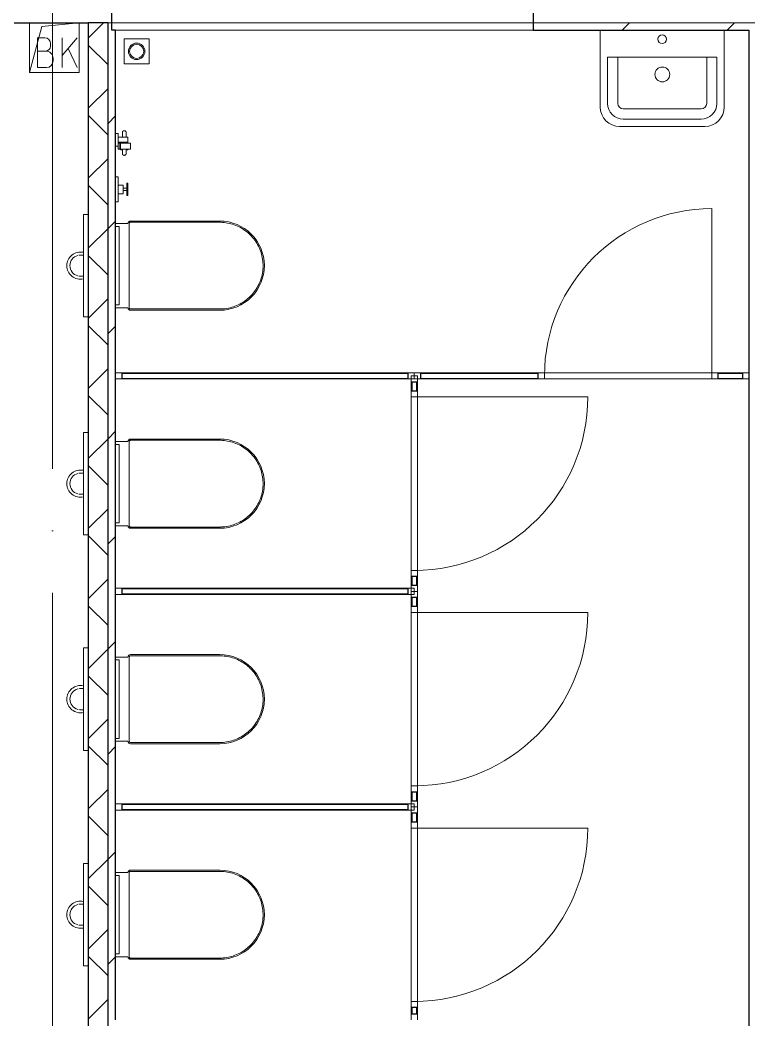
# Model space of a CAD drawing. Header units: millimetres. Extents: x -259809 to 472825, y -397243 to 31861.
# Drawn here: x -14986 to -12046, y -362057 to -358021 of the extents above; entities that cross this region are included whole.
import ezdxf

# ---------------------------------------------------------------- set-up
doc = ezdxf.new("R2010")
doc.units = ezdxf.units.MM
doc.linetypes.add('ADSK_Линия сетки', pattern=[25, 20, -2.5, 0, -2.5])
for name, color, linetype, lineweight in [('Витраж', 252, 'Continuous', 9), ('Двери', 252, 'Continuous', 9), ('лс', 5, 'Continuous', 30), ('Обобщенные модели', 252, 'Continuous', 18), ('Оси', 252, 'Continuous', 9), ('Перекрытие', 252, 'Continuous', 18), ('Сантехника', 252, 'Continuous', 18), ('Стены внутренние', 252, 'Continuous', 18), ('Стены наружные', 252, 'Continuous', 18), ('Стены разрез', 7, 'Continuous', 30)]:
    doc.layers.add(name, color=color, linetype=linetype, lineweight=lineweight)

# ---------------------------------------------------------------- blocks, each defined once
blk = doc.blocks.new('1 этаж')
at = {"color": 251, "lineweight": 18, "true_color": 0x636466}
for p, q in [((-14948.3, -5545.3), (-14948.3, -5345.3)), ((-14948.3, -5545.3), (-14898.1, -5360.4)), ((-14898.1, -5360.4), (-14748.3, -5345.3)), ((-14748.3, -5345.3), (-14748.3, -5545.3)), ((-14886, -5405.8), (-14916, -5405.8)), ((-14916, -5405.8), (-14916, -5525.8)), ((-14756, -5405.8), (-14816, -5477.3)), ((-14816, -5525.8), (-14816, -5405.8)), ((-14862.7, -5439.1), (-14862.7, -5429.1)), ((-14756, -5525.8), (-14792, -5448.6)), ((-14882.7, -5459.1), (-14916, -5459.1)), ((-14852.7, -5499.1), (-14852.7, -5489.1)), ((-14916, -5525.8), (-14879.3, -5525.8)), ((-14748.3, -5545.3), (-14948.3, -5545.3))]:
    blk.add_line(p, q, dxfattribs=at)
for centre, radius, start, end in [((-14886, -5429.1), 23.3, 0, 90), ((-14882.7, -5439.1), 20, 270, 0), ((-14882.7, -5489.1), 30, 0, 90), ((-14879.3, -5499.1), 26.7, 270, 0)]:
    blk.add_arc(centre, radius, start, end, dxfattribs=at)
at = {"layer": 'Витраж', "color": 251, "lineweight": 18, "true_color": 0x636466}
for p, q in [((-14575.8, -6757.8), (-14600.8, -6757.8)), ((-14600.8, -6757.8), (-14600.8, -6782.8)), ((-14575.8, -6782.8), (-14575.8, -6757.8)), ((-13370.8, -6757.8), (-13395.8, -6757.8)), ((-13395.8, -6757.8), (-13395.8, -6782.8)), ((-13370.8, -6782.8), (-13370.8, -6757.8)), ((-14600.8, -6782.8), (-14575.8, -6782.8)), ((-13395.8, -6782.8), (-13370.8, -6782.8)), ((-14575.8, -7627.8), (-14600.8, -7627.8)), ((-14600.8, -7627.8), (-14600.8, -7652.8)), ((-14575.8, -7652.8), (-14575.8, -7627.8)), ((-13383.3, -7615.3), (-13408.3, -7615.3)), ((-13408.3, -7615.3), (-13408.3, -7640.3)), ((-13383.3, -7640.3), (-13383.3, -7615.3)), ((-14600.8, -7652.8), (-14575.8, -7652.8)), ((-13408.3, -7640.3), (-13383.3, -7640.3)), ((-14575.8, -8497.8), (-14600.8, -8497.8)), ((-14600.8, -8497.8), (-14600.8, -8522.8)), ((-14575.8, -8522.8), (-14575.8, -8497.8)), ((-13383.3, -8485.3), (-13408.3, -8485.3)), ((-13408.3, -8485.3), (-13408.3, -8510.3)), ((-13408.3, -8510.3), (-13383.3, -8510.3)), ((-13383.3, -8510.3), (-13383.3, -8485.3)), ((-14600.8, -8522.8), (-14575.8, -8522.8)), ((-13383.3, -9345.3), (-13408.3, -9345.3)), ((-13408.3, -9345.3), (-13408.3, -9370.3)), ((-13383.3, -9370.3), (-13383.3, -9345.3))]:
    blk.add_line(p, q, dxfattribs=at)
at = {"layer": 'Витраж', "color": 251, "true_color": 0x636466}
for p, q in [((-13420.8, -6757.8), (-14575.8, -6757.8)), ((-12895.8, -6757.8), (-13370.8, -6757.8)), ((-12195.8, -6757.8), (-12870.8, -6757.8)), ((-12070.8, -6757.8), (-12170.8, -6757.8)), ((-13420.8, -6782.8), (-14575.8, -6782.8)), ((-13408.3, -6795.3), (-13408.3, -6830.3)), ((-13383.3, -6795.3), (-13383.3, -6830.3)), ((-12895.8, -6782.8), (-13370.8, -6782.8)), ((-12195.8, -6782.8), (-12870.8, -6782.8)), ((-12070.8, -6782.8), (-12170.8, -6782.8)), ((-13408.3, -6855.3), (-13408.3, -7555.3)), ((-13383.3, -6855.3), (-13383.3, -7555.3)), ((-13408.3, -7580.3), (-13408.3, -7615.3)), ((-13383.3, -7580.3), (-13383.3, -7615.3)), ((-13420.8, -7627.8), (-14575.8, -7627.8)), ((-13420.8, -7652.8), (-14575.8, -7652.8)), ((-13408.3, -7665.3), (-13408.3, -7700.3)), ((-13383.3, -7665.3), (-13383.3, -7700.3)), ((-13408.3, -7725.3), (-13408.3, -8425.3)), ((-13383.3, -7725.3), (-13383.3, -8425.3)), ((-13408.3, -8450.3), (-13408.3, -8485.3)), ((-13383.3, -8450.3), (-13383.3, -8485.3)), ((-13420.8, -8497.8), (-14575.8, -8497.8)), ((-13420.8, -8522.8), (-14575.8, -8522.8)), ((-13408.3, -8535.3), (-13408.3, -8570.3)), ((-13383.3, -8535.3), (-13383.3, -8570.3)), ((-13408.3, -8595.3), (-13408.3, -9295.3)), ((-13383.3, -8595.3), (-13383.3, -9295.3)), ((-13408.3, -9320.3), (-13408.3, -9345.3)), ((-13383.3, -9320.3), (-13383.3, -9345.3))]:
    blk.add_line(p, q, dxfattribs=at)
at = {"layer": 'Витраж', "color": 251, "lineweight": 18, "true_color": 0x636466, "extrusion": (0, 0, -1)}
for p, q in [((-13395.8, -6757.8), (-13420.8, -6757.8)), ((-13420.8, -6757.8), (-13420.8, -6782.8)), ((-13383.3, -6770.3), (-13408.3, -6770.3)), ((-13408.3, -6770.3), (-13408.3, -6795.3)), ((-13395.8, -6782.8), (-13395.8, -6757.8)), ((-13383.3, -6795.3), (-13383.3, -6770.3)), ((-12870.8, -6757.8), (-12895.8, -6757.8)), ((-12895.8, -6757.8), (-12895.8, -6782.8)), ((-12870.8, -6782.8), (-12870.8, -6757.8)), ((-12170.8, -6757.8), (-12195.8, -6757.8)), ((-12195.8, -6757.8), (-12195.8, -6782.8)), ((-12170.8, -6782.8), (-12170.8, -6757.8)), ((-12045.8, -6757.8), (-12070.8, -6757.8)), ((-12070.8, -6757.8), (-12070.8, -6782.8)), ((-12045.8, -6782.8), (-12045.8, -6757.8)), ((-13420.8, -6782.8), (-13395.8, -6782.8)), ((-13408.3, -6795.3), (-13383.3, -6795.3)), ((-12895.8, -6782.8), (-12870.8, -6782.8)), ((-12195.8, -6782.8), (-12170.8, -6782.8)), ((-12070.8, -6782.8), (-12045.8, -6782.8)), ((-13383.3, -6830.3), (-13408.3, -6830.3)), ((-13408.3, -6830.3), (-13408.3, -6855.3)), ((-13408.3, -6855.3), (-13383.3, -6855.3)), ((-13383.3, -6855.3), (-13383.3, -6830.3)), ((-13383.3, -7555.3), (-13408.3, -7555.3)), ((-13408.3, -7555.3), (-13408.3, -7580.3)), ((-13408.3, -7580.3), (-13383.3, -7580.3)), ((-13383.3, -7580.3), (-13383.3, -7555.3)), ((-13395.8, -7627.8), (-13420.8, -7627.8)), ((-13420.8, -7627.8), (-13420.8, -7652.8)), ((-13395.8, -7652.8), (-13395.8, -7627.8)), ((-13420.8, -7652.8), (-13395.8, -7652.8)), ((-13383.3, -7640.3), (-13408.3, -7640.3)), ((-13408.3, -7640.3), (-13408.3, -7665.3)), ((-13408.3, -7665.3), (-13383.3, -7665.3)), ((-13383.3, -7665.3), (-13383.3, -7640.3)), ((-13383.3, -7700.3), (-13408.3, -7700.3)), ((-13408.3, -7700.3), (-13408.3, -7725.3)), ((-13383.3, -7725.3), (-13383.3, -7700.3)), ((-13408.3, -7725.3), (-13383.3, -7725.3)), ((-13383.3, -8425.3), (-13408.3, -8425.3)), ((-13408.3, -8425.3), (-13408.3, -8450.3)), ((-13383.3, -8450.3), (-13383.3, -8425.3)), ((-13408.3, -8450.3), (-13383.3, -8450.3)), ((-13395.8, -8497.8), (-13420.8, -8497.8)), ((-13420.8, -8497.8), (-13420.8, -8522.8)), ((-13383.3, -8510.3), (-13408.3, -8510.3)), ((-13408.3, -8510.3), (-13408.3, -8535.3)), ((-13395.8, -8522.8), (-13395.8, -8497.8)), ((-13383.3, -8535.3), (-13383.3, -8510.3)), ((-13420.8, -8522.8), (-13395.8, -8522.8)), ((-13408.3, -8535.3), (-13383.3, -8535.3)), ((-13383.3, -8570.3), (-13408.3, -8570.3)), ((-13408.3, -8570.3), (-13408.3, -8595.3)), ((-13408.3, -8595.3), (-13383.3, -8595.3)), ((-13383.3, -8595.3), (-13383.3, -8570.3)), ((-13383.3, -9295.3), (-13408.3, -9295.3)), ((-13408.3, -9295.3), (-13408.3, -9320.3)), ((-13408.3, -9320.3), (-13383.3, -9320.3)), ((-13383.3, -9320.3), (-13383.3, -9295.3))]:
    blk.add_line(p, q, dxfattribs=at)
at = {"layer": 'Двери', "color": 251, "true_color": 0x636466}
for p, q in [((-12195.8, -6757.8), (-12195.8, -6095.3)), ((-13383.3, -6855.3), (-12695.8, -6855.3)), ((-13383.3, -7725.3), (-12695.8, -7725.3)), ((-13383.3, -8595.3), (-12695.8, -8595.3))]:
    blk.add_line(p, q, dxfattribs=at)
for centre, radius, start, end in [((-12195.8, -6770.3), 675, 90, 180), ((-13395.8, -6855.3), 700, 270, 0), ((-13395.8, -7725.3), 700, 270, 0), ((-13395.8, -8595.3), 700, 270, 0)]:
    blk.add_arc(centre, radius, start, end, dxfattribs=at)
at = {"layer": 'Обобщенные модели', "color": 251, "true_color": 0x636466}
for p, q in [((-12645.8, -5375.3), (-12645.8, -5685.3)), ((-12145.8, -5685.3), (-12145.8, -5375.3)), ((-12616.4, -5483.3), (-12616.4, -5670.5)), ((-12616.4, -5483.3), (-12175.2, -5483.3)), ((-12575.1, -5670.5), (-12575.1, -5483.3)), ((-12216.5, -5483.3), (-12216.5, -5670.5)), ((-12175.2, -5483.3), (-12175.2, -5670.5)), ((-12238.8, -5692.7), (-12552.8, -5692.7)), ((-12567.8, -5763.3), (-12395.7, -5763.3)), ((-12238.8, -5734), (-12552.8, -5734)), ((-12395.7, -5763.3), (-12223.8, -5763.3))]:
    blk.add_line(p, q, dxfattribs=at)
blk.add_circle((-12395.8, -5411.6), 17.5, dxfattribs=at)
for centre, radius, start, end in [((-12395.4, -5553.5), 30, 0, 180), ((-12395.4, -5553.5), 30, 180, 0), ((-12567.8, -5685.3), 78, 180, 270), ((-12552.8, -5670.5), 63.6, 180, 270), ((-12552.8, -5670.5), 22.3, 180, 270), ((-12238.8, -5670.5), 63.6, 270, 0), ((-12238.8, -5670.5), 22.3, 270, 0), ((-12223.8, -5685.3), 78, 270, 0)]:
    blk.add_arc(centre, radius, start, end, dxfattribs=at)
at = {"layer": 'Оси', "color": 251, "linetype": 'ADSK_Линия сетки', "ltscale": 100, "true_color": 0x636466}
for p, q in [((-14855.8, -2645.3), (-14855.8, -32501.4)), ((4411.5, -5345.3), (-72528.1, -5345.3))]:
    blk.add_line(p, q, dxfattribs=at)
at = {"layer": 'Перекрытие', "color": 251, "ltscale": 100, "true_color": 0x636466}
for p, q in [((-14948.3, -5545.3), (-14948.3, -5345.3)), ((-14748.3, -5345.3), (-14748.3, -5545.3)), ((-14748.3, -5545.3), (-14948.3, -5545.3))]:
    blk.add_line(p, q, dxfattribs=at)
at = {"layer": 'Сантехника', "color": 251, "true_color": 0x636466}
for p, q in [((-14465.8, -5410.3), (-14565.8, -5410.3)), ((-14565.8, -5410.3), (-14565.8, -5510.3)), ((-14465.8, -5510.3), (-14465.8, -5410.3)), ((-14565.8, -5510.3), (-14465.8, -5510.3)), ((-14590.8, -5791.3), (-14600.8, -5791.3)), ((-14590.8, -5792), (-14590.8, -5791.3)), ((-14590.8, -5796.3), (-14590.8, -5791.3)), ((-14590.8, -5796.3), (-14590.8, -5830.8)), ((-14551.8, -5807.3), (-14590.8, -5807.3)), ((-14550.8, -5826.3), (-14550.8, -5808.3)), ((-14600.8, -5843.3), (-14590.8, -5843.3)), ((-14590.8, -5827.3), (-14551.8, -5827.3)), ((-14590.8, -5830.8), (-14583.8, -5830.8)), ((-14590.8, -5855.8), (-14590.8, -5830.8)), ((-14583.8, -5830.8), (-14580.8, -5830.8)), ((-14583.8, -5830.8), (-14583.8, -5855.8)), ((-14580.8, -5827.3), (-14580.8, -5830.8)), ((-14550.8, -5827.3), (-14580.8, -5827.3)), ((-14540.8, -5830.8), (-14580.8, -5830.8)), ((-14580.8, -5831.5), (-14580.8, -5831.8)), ((-14580.8, -5854.8), (-14580.8, -5831.8)), ((-14580.8, -5854.8), (-14580.8, -5831.8)), ((-14550.8, -5831.8), (-14550.8, -5827.3)), ((-14540.8, -5830.9), (-14540.8, -5830.8)), ((-14540.8, -5831.8), (-14540.8, -5830.8)), ((-14540.8, -5831.8), (-14540.8, -5854.8)), ((-14583.8, -5855.8), (-14590.8, -5855.8)), ((-14580.8, -5855.8), (-14583.8, -5855.8)), ((-14580.8, -5854.8), (-14580.8, -5855)), ((-14580.8, -5855.8), (-14580.8, -5857.3)), ((-14580.8, -5855.8), (-14540.8, -5855.8)), ((-14580.8, -5857.3), (-14573.3, -5857.3)), ((-14573.3, -5857.3), (-14573.3, -5854.8)), ((-14558.3, -5854.8), (-14558.3, -5857.3)), ((-14558.3, -5857.1), (-14558.3, -5858)), ((-14558.3, -5857.3), (-14550.8, -5857.3)), ((-14550.8, -5857.3), (-14550.8, -5854.8)), ((-14540.8, -5855.8), (-14540.8, -5854.8)), ((-14540.8, -5855.8), (-14540.8, -5855.6)), ((-14590.8, -5967.3), (-14600.8, -5967.3)), ((-14590.8, -5967.8), (-14590.8, -5967.3)), ((-14590.8, -5982.3), (-14590.8, -5967.3)), ((-14590.8, -5982.3), (-14590.8, -6052.3)), ((-14570.8, -5999.8), (-14590.8, -5999.8)), ((-14570.8, -6034.8), (-14570.8, -5999.8)), ((-14555.8, -6012.3), (-14570.8, -6012.3)), ((-14550.8, -5992.3), (-14555.8, -5992.3)), ((-14555.8, -5992.3), (-14555.8, -5997.3)), ((-14555.8, -5992.3), (-14555.8, -5994.8)), ((-14555.8, -6033.3), (-14555.8, -5997.3)), ((-14550.8, -5994.8), (-14550.8, -5992.3)), ((-14550.8, -5997.3), (-14550.8, -5992.3)), ((-14550.8, -5997.3), (-14550.8, -6033.3)), ((-14590.8, -6034.8), (-14570.8, -6034.8)), ((-14590.8, -6067.3), (-14590.8, -6052.3)), ((-14570.8, -6022.3), (-14555.8, -6022.3)), ((-14555.8, -6033.3), (-14555.8, -6042.3)), ((-14555.8, -6041.1), (-14555.8, -6042.3)), ((-14555.8, -6042.3), (-14550.8, -6042.3)), ((-14550.8, -6042.3), (-14550.8, -6033.3)), ((-14550.8, -6042.3), (-14550.8, -6041.1)), ((-14600.8, -6067.3), (-14590.8, -6067.3)), ((-14590.8, -6067.3), (-14590.8, -6066.8)), ((-14550.8, -6155.3), (-14600.8, -6155.3)), ((-14600.8, -6167.1), (-14585.8, -6167.1)), ((-14585.8, -6167.1), (-14585.8, -6483.5)), ((-14545.8, -6155.3), (-14545.8, -6495.3)), ((-14180.8, -6145.3), (-14540.8, -6145.3)), ((-14180.8, -6150.3), (-14540.8, -6150.3)), ((-14585.8, -6483.5), (-14600.8, -6483.5)), ((-14600.8, -6495.3), (-14550.8, -6495.3)), ((-14540.8, -6500.3), (-14180.8, -6500.3)), ((-14540.8, -6505.3), (-14180.8, -6505.3)), ((-14550.8, -7035.3), (-14600.8, -7035.3)), ((-14600.8, -7047.1), (-14585.8, -7047.1)), ((-14585.8, -7047.1), (-14585.8, -7363.5)), ((-14545.8, -7035.3), (-14545.8, -7375.3)), ((-14180.8, -7025.3), (-14540.8, -7025.3)), ((-14180.8, -7030.3), (-14540.8, -7030.3)), ((-14585.8, -7363.5), (-14600.8, -7363.5)), ((-14600.8, -7375.3), (-14550.8, -7375.3)), ((-14540.8, -7380.3), (-14180.8, -7380.3)), ((-14540.8, -7385.3), (-14180.8, -7385.3)), ((-14550.8, -7905.3), (-14600.8, -7905.3)), ((-14545.8, -7905.3), (-14545.8, -8245.3)), ((-14180.8, -7895.3), (-14540.8, -7895.3)), ((-14180.8, -7900.3), (-14540.8, -7900.3)), ((-14600.8, -7917.1), (-14585.8, -7917.1)), ((-14585.8, -7917.1), (-14585.8, -8233.5)), ((-14585.8, -8233.5), (-14600.8, -8233.5)), ((-14600.8, -8245.3), (-14550.8, -8245.3)), ((-14540.8, -8250.3), (-14180.8, -8250.3)), ((-14540.8, -8255.3), (-14180.8, -8255.3)), ((-14550.8, -8775.3), (-14600.8, -8775.3)), ((-14600.8, -8787.1), (-14585.8, -8787.1)), ((-14585.8, -8787.1), (-14585.8, -9103.5)), ((-14545.8, -8775.3), (-14545.8, -9115.3)), ((-14180.8, -8765.3), (-14540.8, -8765.3)), ((-14180.8, -8770.3), (-14540.8, -8770.3)), ((-14585.8, -9103.5), (-14600.8, -9103.5)), ((-14600.8, -9115.3), (-14550.8, -9115.3)), ((-14540.8, -9120.3), (-14180.8, -9120.3)), ((-14540.8, -9125.3), (-14180.8, -9125.3))]:
    blk.add_line(p, q, dxfattribs=at)
at = {"layer": 'Сантехника', "color": 251, "lineweight": 9, "true_color": 0x636466}
for p, q in [((-14710.8, -6118.6), (-14730.8, -6118.6)), ((-14730.8, -6118.6), (-14730.8, -6143.6)), ((-14730.8, -6507.1), (-14730.8, -6143.6)), ((-14730.8, -6507.1), (-14730.8, -6532.1)), ((-14730.8, -6532.1), (-14710.8, -6532.1)), ((-14710.8, -6998.6), (-14730.8, -6998.6)), ((-14730.8, -6998.6), (-14730.8, -7023.6)), ((-14730.8, -7387.1), (-14730.8, -7023.6)), ((-14730.8, -7387.1), (-14730.8, -7412.1)), ((-14730.8, -7412.1), (-14710.8, -7412.1)), ((-14710.8, -7868.6), (-14730.8, -7868.6)), ((-14730.8, -7868.6), (-14730.8, -7893.6)), ((-14730.8, -8257.1), (-14730.8, -7893.6)), ((-14730.8, -8257.1), (-14730.8, -8282.1)), ((-14730.8, -8282.1), (-14710.8, -8282.1)), ((-14710.8, -8738.6), (-14730.8, -8738.6)), ((-14730.8, -8738.6), (-14730.8, -8763.6)), ((-14730.8, -9127.1), (-14730.8, -8763.6)), ((-14730.8, -9127.1), (-14730.8, -9152.1)), ((-14730.8, -9152.1), (-14710.8, -9152.1))]:
    blk.add_line(p, q, dxfattribs=at)
at = {"layer": 'Сантехника', "color": 251, "true_color": 0x636466, "flags": 128}
for points in [[(-14573.3, -5788), (-14573.3, -5787.7), (-14573.3, -5787.4), (-14573.2, -5787.1), (-14573.2, -5786.8), (-14573.2, -5786.5), (-14573.1, -5786.2), (-14573, -5786), (-14572.9, -5785.7), (-14572.8, -5785.4), (-14572.7, -5785.1), (-14572.6, -5784.8), (-14572.5, -5784.6), (-14572.3, -5784.3), (-14572.2, -5784), (-14572, -5783.8), (-14571.8, -5783.5), (-14571.6, -5783.3), (-14571.4, -5783.1), (-14571.2, -5782.9), (-14571, -5782.6), (-14570.8, -5782.4), (-14570.6, -5782.2), (-14570.3, -5782.1), (-14570.1, -5781.9), (-14569.9, -5781.7), (-14569.6, -5781.6), (-14569.3, -5781.4), (-14569.1, -5781.3), (-14568.8, -5781.1), (-14568.5, -5781), (-14568.2, -5780.9), (-14568, -5780.8), (-14567.7, -5780.8), (-14567.4, -5780.7), (-14567.1, -5780.6), (-14566.8, -5780.6), (-14566.5, -5780.6), (-14566.2, -5780.5), (-14565.9, -5780.5), (-14565.6, -5780.5), (-14565.3, -5780.5), (-14565, -5780.6), (-14564.7, -5780.6), (-14564.4, -5780.7), (-14564.1, -5780.7), (-14563.8, -5780.8), (-14563.5, -5780.9), (-14563.2, -5781), (-14563, -5781.1), (-14562.7, -5781.2), (-14562.4, -5781.3), (-14562.1, -5781.5), (-14561.9, -5781.6), (-14561.6, -5781.8), (-14561.4, -5782), (-14561.1, -5782.1), (-14560.9, -5782.3), (-14560.7, -5782.5), (-14560.5, -5782.7), (-14560.3, -5783), (-14560.1, -5783.2), (-14559.9, -5783.4), (-14559.7, -5783.7), (-14559.5, -5783.9), (-14559.4, -5784.2), (-14559.2, -5784.4), (-14559.1, -5784.7), (-14559, -5785), (-14558.8, -5785.2), (-14558.7, -5785.5), (-14558.6, -5785.8), (-14558.6, -5786.1), (-14558.5, -5786.4), (-14558.4, -5786.7), (-14558.4, -5787), (-14558.3, -5787.3), (-14558.3, -5787.6), (-14558.3, -5787.9), (-14558.3, -5788)], [(-14573.3, -5788), (-14573.3, -5788.1), (-14573.3, -5788.2), (-14573.3, -5788.4), (-14573.3, -5788.7), (-14573.3, -5789), (-14573.3, -5789.5), (-14573.3, -5790), (-14573.3, -5790.6), (-14573.3, -5791.2), (-14573.3, -5792), (-14573.3, -5792.8), (-14573.3, -5793.7), (-14573.3, -5794.6), (-14573.3, -5795.7), (-14573.3, -5796.8), (-14573.3, -5797.9), (-14573.3, -5799.1), (-14573.3, -5800.4), (-14573.3, -5801.8), (-14573.3, -5802.7)], [(-14573.3, -5791.7), (-14573.3, -5791.1), (-14573.3, -5790.5), (-14573.3, -5789.9), (-14573.3, -5789.5), (-14573.3, -5789.1), (-14573.3, -5788.7), (-14573.3, -5788.4), (-14573.3, -5788.2), (-14573.3, -5788.1), (-14573.3, -5788), (-14573.3, -5788)], [(-14573.3, -5806.8), (-14573.3, -5805.4), (-14573.3, -5804.1), (-14573.3, -5802.8), (-14573.3, -5801.5), (-14573.3, -5800.3), (-14573.3, -5799.1)], [(-14573.3, -5806.2), (-14573.3, -5804.9), (-14573.3, -5803.6), (-14573.3, -5802.7)], [(-14558.3, -5802.7), (-14558.3, -5801.3), (-14558.3, -5800), (-14558.3, -5798.7), (-14558.3, -5797.5), (-14558.3, -5796.3), (-14558.3, -5795.3), (-14558.3, -5794.3), (-14558.3, -5793.3), (-14558.3, -5792.5), (-14558.3, -5791.7), (-14558.3, -5791), (-14558.3, -5790.3), (-14558.3, -5789.8), (-14558.3, -5789.3), (-14558.3, -5788.9), (-14558.3, -5788.6), (-14558.3, -5788.3), (-14558.3, -5788.1), (-14558.3, -5788), (-14558.3, -5788)], [(-14558.3, -5788), (-14558.3, -5788.1), (-14558.3, -5788.2), (-14558.3, -5788.3), (-14558.3, -5788.6), (-14558.3, -5788.9), (-14558.3, -5789.2), (-14558.3, -5789.7), (-14558.3, -5790.2), (-14558.3, -5790.7), (-14558.3, -5791.4)], [(-14558.3, -5799.7), (-14558.3, -5800.8), (-14558.3, -5802.1), (-14558.3, -5803.4), (-14558.3, -5804.7), (-14558.3, -5806.1), (-14558.3, -5807.3)], [(-14558.3, -5802.7), (-14558.3, -5804.1), (-14558.3, -5805.4), (-14558.3, -5806.6)], [(-14573.3, -5858), (-14573.3, -5859.3), (-14573.3, -5860.7), (-14573.3, -5861.9), (-14573.3, -5863.1), (-14573.3, -5864.3), (-14573.3, -5865.3), (-14573.3, -5866.4), (-14573.3, -5867.3), (-14573.3, -5868.1), (-14573.3, -5868.9), (-14573.3, -5869.6), (-14573.3, -5870.3), (-14573.3, -5870.9), (-14573.3, -5871.3), (-14573.3, -5871.7), (-14573.3, -5872.1), (-14573.3, -5872.3), (-14573.3, -5872.5), (-14573.3, -5872.6), (-14573.3, -5872.6)], [(-14573.3, -5872.6), (-14573.3, -5872.6), (-14573.3, -5872.5), (-14573.3, -5872.3), (-14573.3, -5872.1), (-14573.3, -5871.8), (-14573.3, -5871.4), (-14573.3, -5871), (-14573.3, -5870.5), (-14573.3, -5869.9), (-14573.3, -5869.3)], [(-14558.3, -5872.6), (-14558.3, -5872.9), (-14558.3, -5873.2), (-14558.4, -5873.5), (-14558.4, -5873.8), (-14558.5, -5874.1), (-14558.5, -5874.4), (-14558.6, -5874.7), (-14558.7, -5875), (-14558.8, -5875.2), (-14558.9, -5875.5), (-14559, -5875.8), (-14559.1, -5876.1), (-14559.3, -5876.3), (-14559.4, -5876.6), (-14559.6, -5876.8), (-14559.8, -5877.1), (-14560, -5877.3), (-14560.2, -5877.5), (-14560.4, -5877.8), (-14560.6, -5878), (-14560.8, -5878.2), (-14561, -5878.4), (-14561.3, -5878.6), (-14561.5, -5878.7), (-14561.7, -5878.9), (-14562, -5879.1), (-14562.3, -5879.2), (-14562.5, -5879.4), (-14562.8, -5879.5), (-14563.1, -5879.6), (-14563.4, -5879.7), (-14563.7, -5879.8), (-14563.9, -5879.9), (-14564.2, -5879.9), (-14564.5, -5880), (-14564.8, -5880), (-14565.1, -5880.1), (-14565.4, -5880.1), (-14565.7, -5880.1), (-14566, -5880.1), (-14566.3, -5880.1), (-14566.6, -5880.1), (-14566.9, -5880), (-14567.2, -5880), (-14567.5, -5879.9), (-14567.8, -5879.8), (-14568.1, -5879.7), (-14568.4, -5879.6), (-14568.6, -5879.5), (-14568.9, -5879.4), (-14569.2, -5879.3), (-14569.5, -5879.2), (-14569.7, -5879), (-14570, -5878.8), (-14570.2, -5878.7), (-14570.5, -5878.5), (-14570.7, -5878.3), (-14570.9, -5878.1), (-14571.1, -5877.9), (-14571.3, -5877.7), (-14571.5, -5877.4), (-14571.7, -5877.2), (-14571.9, -5877), (-14572.1, -5876.7), (-14572.2, -5876.5), (-14572.4, -5876.2), (-14572.5, -5875.9), (-14572.6, -5875.7), (-14572.8, -5875.4), (-14572.9, -5875.1), (-14573, -5874.8), (-14573, -5874.5), (-14573.1, -5874.3), (-14573.2, -5874), (-14573.2, -5873.7), (-14573.3, -5873.4), (-14573.3, -5873.1), (-14573.3, -5872.8), (-14573.3, -5872.6)], [(-14558.3, -5872.6), (-14558.3, -5872.6), (-14558.3, -5872.4), (-14558.3, -5872.2), (-14558.3, -5872), (-14558.3, -5871.6), (-14558.3, -5871.2), (-14558.3, -5870.7), (-14558.3, -5870.1), (-14558.3, -5869.4), (-14558.3, -5868.7), (-14558.3, -5867.8), (-14558.3, -5867), (-14558.3, -5866), (-14558.3, -5865), (-14558.3, -5863.9), (-14558.3, -5862.7), (-14558.3, -5861.5), (-14558.3, -5860.2), (-14558.3, -5858.8), (-14558.3, -5858)], [(-14558.3, -5869.6), (-14558.3, -5870.2), (-14558.3, -5870.7), (-14558.3, -5871.2), (-14558.3, -5871.6), (-14558.3, -5871.9), (-14558.3, -5872.2), (-14558.3, -5872.4), (-14558.3, -5872.5), (-14558.3, -5872.6), (-14558.3, -5872.6)], [(-14540.8, -6150.3), (-14541, -6150.3), (-14541.2, -6150.3), (-14541.4, -6150.3), (-14541.6, -6150.4), (-14541.8, -6150.4), (-14542, -6150.5), (-14542.2, -6150.5), (-14542.4, -6150.6), (-14542.6, -6150.6), (-14542.7, -6150.7), (-14542.9, -6150.8), (-14543.1, -6150.9), (-14543.3, -6151), (-14543.5, -6151.1), (-14543.6, -6151.2), (-14543.8, -6151.3), (-14543.9, -6151.4), (-14544.1, -6151.6), (-14544.2, -6151.7), (-14544.4, -6151.8), (-14544.5, -6152), (-14544.7, -6152.1), (-14544.8, -6152.3), (-14544.9, -6152.4), (-14545, -6152.6), (-14545.1, -6152.8), (-14545.2, -6153), (-14545.3, -6153.1), (-14545.4, -6153.3), (-14545.5, -6153.5), (-14545.5, -6153.7), (-14545.6, -6153.9), (-14545.6, -6154.1), (-14545.7, -6154.3), (-14545.7, -6154.5), (-14545.8, -6154.7), (-14545.8, -6154.9), (-14545.8, -6155.1), (-14545.8, -6155.3), (-14545.8, -6155.3)], [(-14180.8, -6500.3), (-14173.8, -6500.2), (-14166.8, -6499.8), (-14159.9, -6499.1), (-14152.9, -6498.1), (-14146, -6496.8), (-14139.2, -6495.3), (-14132.4, -6493.5), (-14125.8, -6491.4), (-14119.2, -6489.1), (-14112.7, -6486.5), (-14106.3, -6483.6), (-14100, -6480.5), (-14093.8, -6477.2), (-14087.8, -6473.6), (-14082, -6469.7), (-14076.3, -6465.7), (-14070.8, -6461.4), (-14065.4, -6456.9), (-14060.2, -6452.2), (-14055.3, -6447.2), (-14050.5, -6442.1), (-14045.9, -6436.8), (-14041.6, -6431.3), (-14037.4, -6425.7), (-14033.5, -6419.9), (-14029.9, -6413.9), (-14026.5, -6407.8), (-14023.3, -6401.6), (-14020.4, -6395.2), (-14017.7, -6388.7), (-14015.3, -6382.2), (-14013.1, -6375.5), (-14011.3, -6368.7), (-14009.7, -6361.9), (-14008.3, -6355.1), (-14007.3, -6348.1), (-14006.5, -6341.2), (-14006, -6334.2), (-14005.8, -6327.2), (-14005.9, -6320.2), (-14006.2, -6313.2), (-14006.8, -6306.2), (-14007.7, -6299.3), (-14008.9, -6292.4), (-14010.4, -6285.6), (-14012.1, -6278.8), (-14014.1, -6272.1), (-14016.4, -6265.4), (-14018.9, -6258.9), (-14021.7, -6252.5), (-14024.7, -6246.2), (-14028, -6240), (-14031.5, -6234), (-14035.3, -6228.1), (-14039.3, -6222.3), (-14043.5, -6216.7), (-14048, -6211.3), (-14052.7, -6206.1), (-14057.5, -6201.1), (-14062.6, -6196.3), (-14067.9, -6191.6), (-14073.3, -6187.2), (-14078.9, -6183), (-14084.7, -6179.1), (-14090.6, -6175.4), (-14096.7, -6171.9), (-14102.9, -6168.6), (-14109.2, -6165.6), (-14115.6, -6162.9), (-14122.2, -6160.4), (-14128.8, -6158.2), (-14135.5, -6156.3), (-14142.3, -6154.6), (-14149.2, -6153.2), (-14156.1, -6152.1), (-14163.1, -6151.2), (-14170, -6150.6), (-14177, -6150.4), (-14180.8, -6150.3)], [(-14545.8, -6495.3), (-14545.8, -6495.5), (-14545.8, -6495.7), (-14545.8, -6495.9), (-14545.7, -6496.1), (-14545.7, -6496.3), (-14545.7, -6496.5), (-14545.6, -6496.7), (-14545.5, -6496.9), (-14545.5, -6497.1), (-14545.4, -6497.3), (-14545.3, -6497.4), (-14545.2, -6497.6), (-14545.1, -6497.8), (-14545, -6498), (-14544.9, -6498.1), (-14544.8, -6498.3), (-14544.7, -6498.5), (-14544.6, -6498.6), (-14544.4, -6498.8), (-14544.3, -6498.9), (-14544.1, -6499), (-14544, -6499.2), (-14543.8, -6499.3), (-14543.7, -6499.4), (-14543.5, -6499.5), (-14543.3, -6499.6), (-14543.2, -6499.7), (-14543, -6499.8), (-14542.8, -6499.9), (-14542.6, -6500), (-14542.4, -6500), (-14542.2, -6500.1), (-14542, -6500.2), (-14541.8, -6500.2), (-14541.7, -6500.2), (-14541.5, -6500.3), (-14541.3, -6500.3), (-14541.1, -6500.3), (-14540.9, -6500.3), (-14540.8, -6500.3)], [(-14540.8, -7030.3), (-14541, -7030.3), (-14541.2, -7030.3), (-14541.4, -7030.3), (-14541.6, -7030.4), (-14541.8, -7030.4), (-14542, -7030.5), (-14542.2, -7030.5), (-14542.4, -7030.6), (-14542.6, -7030.6), (-14542.7, -7030.7), (-14542.9, -7030.8), (-14543.1, -7030.9), (-14543.3, -7031), (-14543.5, -7031.1), (-14543.6, -7031.2), (-14543.8, -7031.3), (-14543.9, -7031.4), (-14544.1, -7031.6), (-14544.2, -7031.7), (-14544.4, -7031.8), (-14544.5, -7032), (-14544.7, -7032.1), (-14544.8, -7032.3), (-14544.9, -7032.4), (-14545, -7032.6), (-14545.1, -7032.8), (-14545.2, -7033), (-14545.3, -7033.1), (-14545.4, -7033.3), (-14545.5, -7033.5), (-14545.5, -7033.7), (-14545.6, -7033.9), (-14545.6, -7034.1), (-14545.7, -7034.3), (-14545.7, -7034.5), (-14545.8, -7034.7), (-14545.8, -7034.9), (-14545.8, -7035.1), (-14545.8, -7035.3), (-14545.8, -7035.3)], [(-14180.8, -7380.3), (-14173.8, -7380.2), (-14166.8, -7379.8), (-14159.9, -7379.1), (-14152.9, -7378.1), (-14146, -7376.8), (-14139.2, -7375.3), (-14132.4, -7373.5), (-14125.8, -7371.4), (-14119.2, -7369.1), (-14112.7, -7366.5), (-14106.3, -7363.6), (-14100, -7360.5), (-14093.8, -7357.2), (-14087.8, -7353.6), (-14082, -7349.7), (-14076.3, -7345.7), (-14070.8, -7341.4), (-14065.4, -7336.9), (-14060.2, -7332.2), (-14055.3, -7327.2), (-14050.5, -7322.1), (-14045.9, -7316.8), (-14041.6, -7311.3), (-14037.4, -7305.7), (-14033.5, -7299.9), (-14029.9, -7293.9), (-14026.5, -7287.8), (-14023.3, -7281.6), (-14020.4, -7275.2), (-14017.7, -7268.7), (-14015.3, -7262.2), (-14013.1, -7255.5), (-14011.3, -7248.7), (-14009.7, -7241.9), (-14008.3, -7235.1), (-14007.3, -7228.1), (-14006.5, -7221.2), (-14006, -7214.2), (-14005.8, -7207.2), (-14005.9, -7200.2), (-14006.2, -7193.2), (-14006.8, -7186.2), (-14007.7, -7179.3), (-14008.9, -7172.4), (-14010.4, -7165.6), (-14012.1, -7158.8), (-14014.1, -7152.1), (-14016.4, -7145.4), (-14018.9, -7138.9), (-14021.7, -7132.5), (-14024.7, -7126.2), (-14028, -7120), (-14031.5, -7114), (-14035.3, -7108.1), (-14039.3, -7102.3), (-14043.5, -7096.7), (-14048, -7091.3), (-14052.7, -7086.1), (-14057.5, -7081.1), (-14062.6, -7076.3), (-14067.9, -7071.6), (-14073.3, -7067.2), (-14078.9, -7063), (-14084.7, -7059.1), (-14090.6, -7055.4), (-14096.7, -7051.9), (-14102.9, -7048.6), (-14109.2, -7045.6), (-14115.6, -7042.9), (-14122.2, -7040.4), (-14128.8, -7038.2), (-14135.5, -7036.3), (-14142.3, -7034.6), (-14149.2, -7033.2), (-14156.1, -7032.1), (-14163.1, -7031.2), (-14170, -7030.6), (-14177, -7030.4), (-14180.8, -7030.3)], [(-14545.8, -7375.3), (-14545.8, -7375.5), (-14545.8, -7375.7), (-14545.8, -7375.9), (-14545.7, -7376.1), (-14545.7, -7376.3), (-14545.7, -7376.5), (-14545.6, -7376.7), (-14545.5, -7376.9), (-14545.5, -7377.1), (-14545.4, -7377.3), (-14545.3, -7377.4), (-14545.2, -7377.6), (-14545.1, -7377.8), (-14545, -7378), (-14544.9, -7378.1), (-14544.8, -7378.3), (-14544.7, -7378.5), (-14544.6, -7378.6), (-14544.4, -7378.8), (-14544.3, -7378.9), (-14544.1, -7379), (-14544, -7379.2), (-14543.8, -7379.3), (-14543.7, -7379.4), (-14543.5, -7379.5), (-14543.3, -7379.6), (-14543.2, -7379.7), (-14543, -7379.8), (-14542.8, -7379.9), (-14542.6, -7380), (-14542.4, -7380), (-14542.2, -7380.1), (-14542, -7380.2), (-14541.8, -7380.2), (-14541.7, -7380.2), (-14541.5, -7380.3), (-14541.3, -7380.3), (-14541.1, -7380.3), (-14540.9, -7380.3), (-14540.8, -7380.3)], [(-14540.8, -7900.3), (-14541, -7900.3), (-14541.2, -7900.3), (-14541.4, -7900.3), (-14541.6, -7900.4), (-14541.8, -7900.4), (-14542, -7900.5), (-14542.2, -7900.5), (-14542.4, -7900.6), (-14542.6, -7900.6), (-14542.7, -7900.7), (-14542.9, -7900.8), (-14543.1, -7900.9), (-14543.3, -7901), (-14543.5, -7901.1), (-14543.6, -7901.2), (-14543.8, -7901.3), (-14543.9, -7901.4), (-14544.1, -7901.6), (-14544.2, -7901.7), (-14544.4, -7901.8), (-14544.5, -7902), (-14544.7, -7902.1), (-14544.8, -7902.3), (-14544.9, -7902.4), (-14545, -7902.6), (-14545.1, -7902.8), (-14545.2, -7903), (-14545.3, -7903.1), (-14545.4, -7903.3), (-14545.5, -7903.5), (-14545.5, -7903.7), (-14545.6, -7903.9), (-14545.6, -7904.1), (-14545.7, -7904.3), (-14545.7, -7904.5), (-14545.8, -7904.7), (-14545.8, -7904.9), (-14545.8, -7905.1), (-14545.8, -7905.3), (-14545.8, -7905.3)], [(-14180.8, -8250.3), (-14173.8, -8250.2), (-14166.8, -8249.8), (-14159.9, -8249.1), (-14152.9, -8248.1), (-14146, -8246.8), (-14139.2, -8245.3), (-14132.4, -8243.5), (-14125.8, -8241.4), (-14119.2, -8239.1), (-14112.7, -8236.5), (-14106.3, -8233.6), (-14100, -8230.5), (-14093.8, -8227.2), (-14087.8, -8223.6), (-14082, -8219.7), (-14076.3, -8215.7), (-14070.8, -8211.4), (-14065.4, -8206.9), (-14060.2, -8202.2), (-14055.3, -8197.2), (-14050.5, -8192.1), (-14045.9, -8186.8), (-14041.6, -8181.3), (-14037.4, -8175.7), (-14033.5, -8169.9), (-14029.9, -8163.9), (-14026.5, -8157.8), (-14023.3, -8151.6), (-14020.4, -8145.2), (-14017.7, -8138.7), (-14015.3, -8132.2), (-14013.1, -8125.5), (-14011.3, -8118.7), (-14009.7, -8111.9), (-14008.3, -8105.1), (-14007.3, -8098.1), (-14006.5, -8091.2), (-14006, -8084.2), (-14005.8, -8077.2), (-14005.9, -8070.2), (-14006.2, -8063.2), (-14006.8, -8056.2), (-14007.7, -8049.3), (-14008.9, -8042.4), (-14010.4, -8035.6), (-14012.1, -8028.8), (-14014.1, -8022.1), (-14016.4, -8015.4), (-14018.9, -8008.9), (-14021.7, -8002.5), (-14024.7, -7996.2), (-14028, -7990), (-14031.5, -7984), (-14035.3, -7978.1), (-14039.3, -7972.3), (-14043.5, -7966.7), (-14048, -7961.3), (-14052.7, -7956.1), (-14057.5, -7951.1), (-14062.6, -7946.3), (-14067.9, -7941.6), (-14073.3, -7937.2), (-14078.9, -7933), (-14084.7, -7929.1), (-14090.6, -7925.4), (-14096.7, -7921.9), (-14102.9, -7918.6), (-14109.2, -7915.6), (-14115.6, -7912.9), (-14122.2, -7910.4), (-14128.8, -7908.2), (-14135.5, -7906.3), (-14142.3, -7904.6), (-14149.2, -7903.2), (-14156.1, -7902.1), (-14163.1, -7901.2), (-14170, -7900.6), (-14177, -7900.4), (-14180.8, -7900.3)], [(-14545.8, -8245.3), (-14545.8, -8245.5), (-14545.8, -8245.7), (-14545.8, -8245.9), (-14545.7, -8246.1), (-14545.7, -8246.3), (-14545.7, -8246.5), (-14545.6, -8246.7), (-14545.5, -8246.9), (-14545.5, -8247.1), (-14545.4, -8247.3), (-14545.3, -8247.4), (-14545.2, -8247.6), (-14545.1, -8247.8), (-14545, -8248), (-14544.9, -8248.1), (-14544.8, -8248.3), (-14544.7, -8248.5), (-14544.6, -8248.6), (-14544.4, -8248.8), (-14544.3, -8248.9), (-14544.1, -8249), (-14544, -8249.2), (-14543.8, -8249.3), (-14543.7, -8249.4), (-14543.5, -8249.5), (-14543.3, -8249.6), (-14543.2, -8249.7), (-14543, -8249.8), (-14542.8, -8249.9), (-14542.6, -8250), (-14542.4, -8250), (-14542.2, -8250.1), (-14542, -8250.2), (-14541.8, -8250.2), (-14541.7, -8250.2), (-14541.5, -8250.3), (-14541.3, -8250.3), (-14541.1, -8250.3), (-14540.9, -8250.3), (-14540.8, -8250.3)], [(-14540.8, -8770.3), (-14541, -8770.3), (-14541.2, -8770.3), (-14541.4, -8770.3), (-14541.6, -8770.4), (-14541.8, -8770.4), (-14542, -8770.5), (-14542.2, -8770.5), (-14542.4, -8770.6), (-14542.6, -8770.6), (-14542.7, -8770.7), (-14542.9, -8770.8), (-14543.1, -8770.9), (-14543.3, -8771), (-14543.5, -8771.1), (-14543.6, -8771.2), (-14543.8, -8771.3), (-14543.9, -8771.4), (-14544.1, -8771.6), (-14544.2, -8771.7), (-14544.4, -8771.8), (-14544.5, -8772), (-14544.7, -8772.1), (-14544.8, -8772.3), (-14544.9, -8772.4), (-14545, -8772.6), (-14545.1, -8772.8), (-14545.2, -8773), (-14545.3, -8773.1), (-14545.4, -8773.3), (-14545.5, -8773.5), (-14545.5, -8773.7), (-14545.6, -8773.9), (-14545.6, -8774.1), (-14545.7, -8774.3), (-14545.7, -8774.5), (-14545.8, -8774.7), (-14545.8, -8774.9), (-14545.8, -8775.1), (-14545.8, -8775.3), (-14545.8, -8775.3)], [(-14180.8, -9120.3), (-14173.8, -9120.2), (-14166.8, -9119.8), (-14159.9, -9119.1), (-14152.9, -9118.1), (-14146, -9116.8), (-14139.2, -9115.3), (-14132.4, -9113.5), (-14125.8, -9111.4), (-14119.2, -9109.1), (-14112.7, -9106.5), (-14106.3, -9103.6), (-14100, -9100.5), (-14093.8, -9097.2), (-14087.8, -9093.6), (-14082, -9089.7), (-14076.3, -9085.7), (-14070.8, -9081.4), (-14065.4, -9076.9), (-14060.2, -9072.2), (-14055.3, -9067.2), (-14050.5, -9062.1), (-14045.9, -9056.8), (-14041.6, -9051.3), (-14037.4, -9045.7), (-14033.5, -9039.9), (-14029.9, -9033.9), (-14026.5, -9027.8), (-14023.3, -9021.6), (-14020.4, -9015.2), (-14017.7, -9008.7), (-14015.3, -9002.2), (-14013.1, -8995.5), (-14011.3, -8988.7), (-14009.7, -8981.9), (-14008.3, -8975.1), (-14007.3, -8968.1), (-14006.5, -8961.2), (-14006, -8954.2), (-14005.8, -8947.2), (-14005.9, -8940.2), (-14006.2, -8933.2), (-14006.8, -8926.2), (-14007.7, -8919.3), (-14008.9, -8912.4), (-14010.4, -8905.6), (-14012.1, -8898.8), (-14014.1, -8892.1), (-14016.4, -8885.4), (-14018.9, -8878.9), (-14021.7, -8872.5), (-14024.7, -8866.2), (-14028, -8860), (-14031.5, -8854), (-14035.3, -8848.1), (-14039.3, -8842.3), (-14043.5, -8836.7), (-14048, -8831.3), (-14052.7, -8826.1), (-14057.5, -8821.1), (-14062.6, -8816.3), (-14067.9, -8811.6), (-14073.3, -8807.2), (-14078.9, -8803), (-14084.7, -8799.1), (-14090.6, -8795.4), (-14096.7, -8791.9), (-14102.9, -8788.6), (-14109.2, -8785.6), (-14115.6, -8782.9), (-14122.2, -8780.4), (-14128.8, -8778.2), (-14135.5, -8776.3), (-14142.3, -8774.6), (-14149.2, -8773.2), (-14156.1, -8772.1), (-14163.1, -8771.2), (-14170, -8770.6), (-14177, -8770.4), (-14180.8, -8770.3)], [(-14545.8, -9115.3), (-14545.8, -9115.5), (-14545.8, -9115.7), (-14545.8, -9115.9), (-14545.7, -9116.1), (-14545.7, -9116.3), (-14545.7, -9116.5), (-14545.6, -9116.7), (-14545.5, -9116.9), (-14545.5, -9117.1), (-14545.4, -9117.3), (-14545.3, -9117.4), (-14545.2, -9117.6), (-14545.1, -9117.8), (-14545, -9118), (-14544.9, -9118.1), (-14544.8, -9118.3), (-14544.7, -9118.5), (-14544.6, -9118.6), (-14544.4, -9118.8), (-14544.3, -9118.9), (-14544.1, -9119), (-14544, -9119.2), (-14543.8, -9119.3), (-14543.7, -9119.4), (-14543.5, -9119.5), (-14543.3, -9119.6), (-14543.2, -9119.7), (-14543, -9119.8), (-14542.8, -9119.9), (-14542.6, -9120), (-14542.4, -9120), (-14542.2, -9120.1), (-14542, -9120.2), (-14541.8, -9120.2), (-14541.7, -9120.2), (-14541.5, -9120.3), (-14541.3, -9120.3), (-14541.1, -9120.3), (-14540.9, -9120.3), (-14540.8, -9120.3)]]:
    blk.add_lwpolyline(points, dxfattribs=at)
at = {"layer": 'Сантехника', "color": 251, "lineweight": 9, "true_color": 0x636466, "flags": 128}
for points in [[(-14731.9, -6282.6), (-14733.1, -6282.6), (-14734.1, -6282.6), (-14735.1, -6282.6), (-14736.1, -6282.6), (-14736.9, -6282.6), (-14737.8, -6282.6), (-14738.5, -6282.6), (-14739.2, -6282.6), (-14739.8, -6282.6), (-14740.4, -6282.6), (-14740.8, -6282.6), (-14741.3, -6282.6), (-14741.6, -6282.6), (-14741.9, -6282.6), (-14742.1, -6282.6), (-14742.2, -6282.6), (-14742.2, -6282.6), (-14742.2, -6282.6)], [(-14742.2, -6368), (-14742.2, -6368), (-14742.1, -6368), (-14741.9, -6368), (-14741.7, -6368), (-14741.4, -6368), (-14741, -6368), (-14740.5, -6368), (-14740, -6368), (-14739.4, -6368), (-14738.7, -6368), (-14738, -6368), (-14737.2, -6368), (-14736.3, -6368), (-14735.4, -6368), (-14734.4, -6368), (-14733.3, -6368), (-14732.2, -6368), (-14731.1, -6368)], [(-14731.9, -7162.6), (-14733.1, -7162.6), (-14734.1, -7162.6), (-14735.1, -7162.6), (-14736.1, -7162.6), (-14736.9, -7162.6), (-14737.8, -7162.6), (-14738.5, -7162.6), (-14739.2, -7162.6), (-14739.8, -7162.6), (-14740.4, -7162.6), (-14740.8, -7162.6), (-14741.3, -7162.6), (-14741.6, -7162.6), (-14741.9, -7162.6), (-14742.1, -7162.6), (-14742.2, -7162.6), (-14742.2, -7162.6), (-14742.2, -7162.6)], [(-14742.2, -7248), (-14742.2, -7248), (-14742.1, -7248), (-14741.9, -7248), (-14741.7, -7248), (-14741.4, -7248), (-14741, -7248), (-14740.5, -7248), (-14740, -7248), (-14739.4, -7248), (-14738.7, -7248), (-14738, -7248), (-14737.2, -7248), (-14736.3, -7248), (-14735.4, -7248), (-14734.4, -7248), (-14733.3, -7248), (-14732.2, -7248), (-14731.1, -7248)], [(-14731.9, -8032.6), (-14733.1, -8032.6), (-14734.1, -8032.6), (-14735.1, -8032.6), (-14736.1, -8032.6), (-14736.9, -8032.6), (-14737.8, -8032.6), (-14738.5, -8032.6), (-14739.2, -8032.6), (-14739.8, -8032.6), (-14740.4, -8032.6), (-14740.8, -8032.6), (-14741.3, -8032.6), (-14741.6, -8032.6), (-14741.9, -8032.6), (-14742.1, -8032.6), (-14742.2, -8032.6), (-14742.2, -8032.6), (-14742.2, -8032.6)], [(-14742.2, -8118), (-14742.2, -8118), (-14742.1, -8118), (-14741.9, -8118), (-14741.7, -8118), (-14741.4, -8118), (-14741, -8118), (-14740.5, -8118), (-14740, -8118), (-14739.4, -8118), (-14738.7, -8118), (-14738, -8118), (-14737.2, -8118), (-14736.3, -8118), (-14735.4, -8118), (-14734.4, -8118), (-14733.3, -8118), (-14732.2, -8118), (-14731.1, -8118)], [(-14731.9, -8902.6), (-14733.1, -8902.6), (-14734.1, -8902.6), (-14735.1, -8902.6), (-14736.1, -8902.6), (-14736.9, -8902.6), (-14737.8, -8902.6), (-14738.5, -8902.6), (-14739.2, -8902.6), (-14739.8, -8902.6), (-14740.4, -8902.6), (-14740.8, -8902.6), (-14741.3, -8902.6), (-14741.6, -8902.6), (-14741.9, -8902.6), (-14742.1, -8902.6), (-14742.2, -8902.6), (-14742.2, -8902.6), (-14742.2, -8902.6)], [(-14742.2, -8988), (-14742.2, -8988), (-14742.1, -8988), (-14741.9, -8988), (-14741.7, -8988), (-14741.4, -8988), (-14741, -8988), (-14740.5, -8988), (-14740, -8988), (-14739.4, -8988), (-14738.7, -8988), (-14738, -8988), (-14737.2, -8988), (-14736.3, -8988), (-14735.4, -8988), (-14734.4, -8988), (-14733.3, -8988), (-14732.2, -8988), (-14731.1, -8988)]]:
    blk.add_lwpolyline(points, dxfattribs=at)
at = {"layer": 'Сантехника', "color": 251, "true_color": 0x636466}
for centre, radius, start, end in [((-14515.8, -5460.3), 33.3, 0, 180), ((-14515.8, -5460.3), 28.3, 0, 180), ((-14515.8, -5460.3), 33.3, 180, 0), ((-14515.8, -5460.3), 28.3, 180, 0), ((-14551.8, -5808.3), 1, 0, 90), ((-14551.8, -5826.3), 1, 270, 0), ((-14540.8, -6155.3), 10, 90, 180), ((-14540.8, -6155.3), 5, 150, 180), ((-14540.8, -6155.3), 5, 150, 180), ((-14540.8, -6155.3), 5, 150, 180), ((-14540.8, -6155.3), 5, 90, 120), ((-14540.8, -6155.3), 5, 90, 120), ((-14540.8, -6155.3), 5, 105, 120), ((-14180.8, -6325.3), 180, 270, 90), ((-14180.8, -6325.3), 175, 89.0922, 90), ((-14180.8, -6325.3), 175, 89.0922, 90), ((-14540.8, -6495.3), 10, 180, 270), ((-14540.8, -6495.3), 5, 180, 210), ((-14540.8, -6495.3), 5, 180, 210), ((-14540.8, -6495.3), 5, 180, 210), ((-14540.8, -6495.3), 5, 240, 270), ((-14540.8, -6495.3), 5, 240, 270), ((-14540.8, -6495.3), 5, 240, 255), ((-14180.8, -6325.3), 175, 270, 270.9078), ((-14180.8, -6325.3), 175, 270, 270.9078), ((-14540.8, -7035.3), 10, 90, 180), ((-14540.8, -7035.3), 5, 150, 180), ((-14540.8, -7035.3), 5, 150, 180), ((-14540.8, -7035.3), 5, 150, 180), ((-14540.8, -7035.3), 5, 90, 120), ((-14540.8, -7035.3), 5, 90, 120), ((-14540.8, -7035.3), 5, 105, 120), ((-14180.8, -7205.3), 180, 270, 90), ((-14180.8, -7205.3), 175, 89.0922, 90), ((-14180.8, -7205.3), 175, 89.0922, 90), ((-14540.8, -7375.3), 10, 180, 270), ((-14540.8, -7375.3), 5, 180, 210), ((-14540.8, -7375.3), 5, 180, 210), ((-14540.8, -7375.3), 5, 180, 210), ((-14540.8, -7375.3), 5, 240, 270), ((-14540.8, -7375.3), 5, 240, 270), ((-14540.8, -7375.3), 5, 240, 255), ((-14180.8, -7205.3), 175, 270, 270.9078), ((-14180.8, -7205.3), 175, 270, 270.9078), ((-14540.8, -7905.3), 10, 90, 180), ((-14540.8, -7905.3), 5, 150, 180), ((-14540.8, -7905.3), 5, 150, 180), ((-14540.8, -7905.3), 5, 150, 180), ((-14540.8, -7905.3), 5, 90, 120), ((-14540.8, -7905.3), 5, 90, 120), ((-14540.8, -7905.3), 5, 105, 120), ((-14180.8, -8075.3), 180, 270, 90), ((-14180.8, -8075.3), 175, 89.0922, 90), ((-14180.8, -8075.3), 175, 89.0922, 90), ((-14540.8, -8245.3), 10, 180, 270), ((-14540.8, -8245.3), 5, 180, 210), ((-14540.8, -8245.3), 5, 180, 210), ((-14540.8, -8245.3), 5, 180, 210), ((-14540.8, -8245.3), 5, 240, 270), ((-14540.8, -8245.3), 5, 240, 270), ((-14540.8, -8245.3), 5, 240, 255), ((-14180.8, -8075.3), 175, 270, 270.9078), ((-14180.8, -8075.3), 175, 270, 270.9078), ((-14540.8, -8775.3), 10, 90, 180), ((-14540.8, -8775.3), 5, 150, 180), ((-14540.8, -8775.3), 5, 150, 180), ((-14540.8, -8775.3), 5, 150, 180), ((-14540.8, -8775.3), 5, 90, 120), ((-14540.8, -8775.3), 5, 90, 120), ((-14540.8, -8775.3), 5, 105, 120), ((-14180.8, -8945.3), 180, 270, 90), ((-14180.8, -8945.3), 175, 89.0922, 90), ((-14180.8, -8945.3), 175, 89.0922, 90), ((-14540.8, -9115.3), 10, 180, 270), ((-14540.8, -9115.3), 5, 180, 210), ((-14540.8, -9115.3), 5, 180, 210), ((-14540.8, -9115.3), 5, 180, 210), ((-14540.8, -9115.3), 5, 240, 270), ((-14540.8, -9115.3), 5, 240, 270), ((-14540.8, -9115.3), 5, 240, 255), ((-14180.8, -8945.3), 175, 270, 270.9078), ((-14180.8, -8945.3), 175, 270, 270.9078)]:
    blk.add_arc(centre, radius, start, end, dxfattribs=at)
at = {"layer": 'Сантехника', "color": 251, "lineweight": 9, "true_color": 0x636466}
for centre, radius, start, end in [((-14742.2, -6325.3), 55, 77.9742, 180), ((-14742.2, -6325.3), 42.7, 105, 180), ((-14742.2, -6325.3), 42.7, 90, 99.1301), ((-14742.2, -6325.3), 42.7, 90, 92.0828), ((-14742.2, -6325.3), 42.7, 85.8024, 87.7583), ((-14742.2, -6325.3), 55, 180, 282.0258), ((-14742.2, -6325.3), 42.7, 180, 255), ((-14742.2, -6325.3), 42.7, 260.5014, 272.7572), ((-14742.2, -6325.3), 42.7, 267.4662, 270), ((-14742.2, -7205.3), 55, 77.9742, 180), ((-14742.2, -7205.3), 42.7, 105, 180), ((-14742.2, -7205.3), 42.7, 90, 99.1301), ((-14742.2, -7205.3), 42.7, 90, 92.0828), ((-14742.2, -7205.3), 42.7, 85.8024, 87.7583), ((-14742.2, -7205.3), 55, 180, 282.0258), ((-14742.2, -7205.3), 42.7, 180, 255), ((-14742.2, -7205.3), 42.7, 260.5014, 272.7572), ((-14742.2, -7205.3), 42.7, 267.4662, 270), ((-14742.2, -8075.3), 55, 77.9742, 180), ((-14742.2, -8075.3), 42.7, 90, 99.1301), ((-14742.2, -8075.3), 42.7, 90, 92.0828), ((-14742.2, -8075.3), 42.7, 85.8024, 87.7583), ((-14742.2, -8075.3), 42.7, 105, 180), ((-14742.2, -8075.3), 55, 180, 282.0258), ((-14742.2, -8075.3), 42.7, 180, 255), ((-14742.2, -8075.3), 42.7, 260.5014, 272.7572), ((-14742.2, -8075.3), 42.7, 267.4662, 270), ((-14742.2, -8945.3), 55, 77.9742, 180), ((-14742.2, -8945.3), 42.7, 105, 180), ((-14742.2, -8945.3), 42.7, 90, 99.1301), ((-14742.2, -8945.3), 42.7, 90, 92.0828), ((-14742.2, -8945.3), 42.7, 85.8024, 87.7583), ((-14742.2, -8945.3), 55, 180, 282.0258), ((-14742.2, -8945.3), 42.7, 180, 255), ((-14742.2, -8945.3), 42.7, 260.5014, 272.7572), ((-14742.2, -8945.3), 42.7, 267.4662, 270)]:
    blk.add_arc(centre, radius, start, end, dxfattribs=at)
at = {"layer": 'Стены внутренние', "color": 251, "lineweight": 30, "true_color": 0x636466}
for p, q in [((-14615.8, -5345.3), (-14615.8, -4795.3)), ((-12915.8, -4795.3), (-12915.8, -5345.3)), ((-15110.8, -5345.3), (-14710.8, -5345.3))]:
    blk.add_line(p, q, dxfattribs=at)
at = {"layer": 'Стены наружные', "color": 251, "linetype": 'Continuous', "lineweight": 9, "true_color": 0x636466}
for p, q in [((-14710.8, -5406.8), (-14649.3, -5345.3)), ((-12558, -5375.3), (-12528, -5345.3)), ((-12133.7, -5375.3), (-12103.7, -5345.3)), ((-14630.8, -5515.2), (-14710.8, -5435.2)), ((-14710.8, -5689.7), (-14630.8, -5609.7)), ((-14630.8, -5798.1), (-14710.8, -5718.1)), ((-14630.8, -5751.1), (-14600.8, -5721.1)), ((-14710.8, -5972.5), (-14630.8, -5892.5)), ((-14630.8, -6080.9), (-14710.8, -6000.9)), ((-14710.8, -6255.3), (-14630.8, -6175.3)), ((-14630.8, -6175.3), (-14600.8, -6145.3)), ((-14630.8, -6363.7), (-14710.8, -6283.7)), ((-14710.8, -6538.2), (-14630.8, -6458.2)), ((-14630.8, -6646.6), (-14710.8, -6566.6)), ((-14630.8, -6599.6), (-14600.8, -6569.6)), ((-14710.8, -6821), (-14630.8, -6741)), ((-14630.8, -6929.4), (-14710.8, -6849.4)), ((-14630.8, -7023.9), (-14600.8, -6993.9)), ((-14710.8, -7103.9), (-14630.8, -7023.9)), ((-14630.8, -7212.3), (-14710.8, -7132.3)), ((-14710.8, -7386.7), (-14630.8, -7306.7)), ((-14630.8, -7495.1), (-14710.8, -7415.1)), ((-14630.8, -7448.1), (-14600.8, -7418.1)), ((-14710.8, -7669.6), (-14630.8, -7589.6)), ((-14630.8, -7778), (-14710.8, -7698)), ((-14630.8, -7872.4), (-14600.8, -7842.4)), ((-14710.8, -7952.4), (-14630.8, -7872.4)), ((-14630.8, -8060.8), (-14710.8, -7980.8)), ((-14710.8, -8235.2), (-14630.8, -8155.2)), ((-14630.8, -8343.6), (-14710.8, -8263.6)), ((-14630.8, -8296.7), (-14600.8, -8266.7)), ((-14710.8, -8518.1), (-14630.8, -8438.1)), ((-14630.8, -8626.5), (-14710.8, -8546.5)), ((-14630.8, -8720.9), (-14600.8, -8690.9)), ((-14710.8, -8800.9), (-14630.8, -8720.9)), ((-14630.8, -8909.3), (-14710.8, -8829.3)), ((-14710.8, -9083.8), (-14630.8, -9003.8)), ((-14630.8, -9192.2), (-14710.8, -9112.2)), ((-14630.8, -9145.2), (-14600.8, -9115.2)), ((-14710.8, -9366.6), (-14630.8, -9286.6))]:
    blk.add_line(p, q, dxfattribs=at)
at = {"layer": 'Стены наружные', "color": 251, "lineweight": 30, "true_color": 0x636466}
for p, q in [((-14710.8, -5345.3), (-14710.8, -9400.3)), ((-14630.8, -5345.3), (-14710.8, -5345.3)), ((-14630.8, -9400.3), (-14630.8, -5345.3)), ((-14615.8, -5375.3), (-14615.8, -5345.3)), ((-12915.8, -5345.3), (-12915.8, -5375.3)), ((-14600.8, -5375.3), (-14615.8, -5375.3)), ((-14600.8, -9370.3), (-14600.8, -5375.3)), ((-12915.8, -5375.3), (-12045.8, -5375.3)), ((-12045.8, -5375.3), (-12045.8, -11590.3))]:
    blk.add_line(p, q, dxfattribs=at)
at = {"layer": 'Стены наружные', "color": 251, "true_color": 0x636466}
for p, q in [((-14630.8, -5345.3), (-12015.8, -5345.3)), ((-12915.8, -5375.3), (-14600.8, -5375.3))]:
    blk.add_line(p, q, dxfattribs=at)
at = {"layer": 'Стены разрез', "color": 251, "true_color": 0x636466}
for p, q in [((-13420.8, -6760.3), (-14575.8, -6760.3)), ((-14575.8, -6760.3), (-14575.8, -6780.3)), ((-14575.8, -6780.3), (-13420.8, -6780.3)), ((-13420.8, -6780.3), (-13420.8, -6760.3)), ((-12895.8, -6760.3), (-13370.8, -6760.3)), ((-13370.8, -6760.3), (-13370.8, -6780.3)), ((-13370.8, -6780.3), (-12895.8, -6780.3)), ((-12895.8, -6780.3), (-12895.8, -6760.3)), ((-12070.8, -6760.3), (-12170.8, -6760.3)), ((-12170.8, -6760.3), (-12170.8, -6780.3)), ((-12170.8, -6780.3), (-12070.8, -6780.3)), ((-12070.8, -6780.3), (-12070.8, -6760.3)), ((-13385.8, -6795.3), (-13405.8, -6795.3)), ((-13405.8, -6795.3), (-13405.8, -6830.3)), ((-13385.8, -6830.3), (-13385.8, -6795.3)), ((-13405.8, -6830.3), (-13385.8, -6830.3)), ((-13385.8, -7580.3), (-13405.8, -7580.3)), ((-13405.8, -7580.3), (-13405.8, -7615.3)), ((-13385.8, -7615.3), (-13385.8, -7580.3)), ((-13405.8, -7615.3), (-13385.8, -7615.3)), ((-13420.8, -7630.3), (-14575.8, -7630.3)), ((-14575.8, -7630.3), (-14575.8, -7650.3)), ((-14575.8, -7650.3), (-13420.8, -7650.3)), ((-13420.8, -7650.3), (-13420.8, -7630.3)), ((-13385.8, -7665.3), (-13405.8, -7665.3)), ((-13405.8, -7665.3), (-13405.8, -7700.3)), ((-13385.8, -7700.3), (-13385.8, -7665.3)), ((-13405.8, -7700.3), (-13385.8, -7700.3)), ((-13385.8, -8450.3), (-13405.8, -8450.3)), ((-13405.8, -8450.3), (-13405.8, -8485.3)), ((-13385.8, -8485.3), (-13385.8, -8450.3)), ((-13420.8, -8500.3), (-14575.8, -8500.3)), ((-14575.8, -8500.3), (-14575.8, -8520.3)), ((-13420.8, -8520.3), (-13420.8, -8500.3)), ((-13405.8, -8485.3), (-13385.8, -8485.3)), ((-14575.8, -8520.3), (-13420.8, -8520.3)), ((-13385.8, -8535.3), (-13405.8, -8535.3)), ((-13405.8, -8535.3), (-13405.8, -8570.3)), ((-13385.8, -8570.3), (-13385.8, -8535.3)), ((-13405.8, -8570.3), (-13385.8, -8570.3)), ((-13385.8, -9320.3), (-13405.8, -9320.3)), ((-13405.8, -9320.3), (-13405.8, -9345.3)), ((-13385.8, -9345.3), (-13385.8, -9320.3)), ((-13405.8, -9345.3), (-13385.8, -9345.3))]:
    blk.add_line(p, q, dxfattribs=at)

msp = doc.modelspace()

# ---------------------------------------------------------------- hatches: boundary and pattern name
at = {"layer": 'лс', "lineweight": 5}
h = msp.add_hatch(dxfattribs=at)
h.set_pattern_fill('ANSI31', color=4, scale=100)
h.set_pattern_definition([(45, (7e-12, 55557.13), (-224.5064, 224.5064), [])])
h.paths.add_polyline_path([(-29281.7, -366334.3), (-4405.2, -366334.3), (-4405.2, -364593), (-5981.9, -364593), (-5981.9, -364588.7), (-8829.6, -364588.7), (-8829.6, -364591.6), (-30595.5, -364591.6), (-30595.5, -358232.4), (-32731.9, -358232.4), (-32731.9, -364572.7), (-40514.3, -364572.7), (-40514.3, -366445.8), (-39730, -366445.8), (-39730, -369715.4), (-34251.2, -369715.4), (-34251.2, -372621.1), (-29281.7, -372621.1)])
edge = h.paths.add_edge_path(flags=16)
edge.add_ellipse((-39267.7, -365126.6), major_axis=(911.9, 0), ratio=0.29514, start_angle=0, end_angle=360)
h.paths.add_polyline_path([(-39746.2, -365398.8), (-38817.6, -365398.8), (-38817.6, -364890.3), (-39746.2, -364890.3)], flags=16)

# ---------------------------------------------------------------- block references
msp.add_blockref('1 этаж', (0, -352686.9))

doc.saveas('drawing.dxf')
